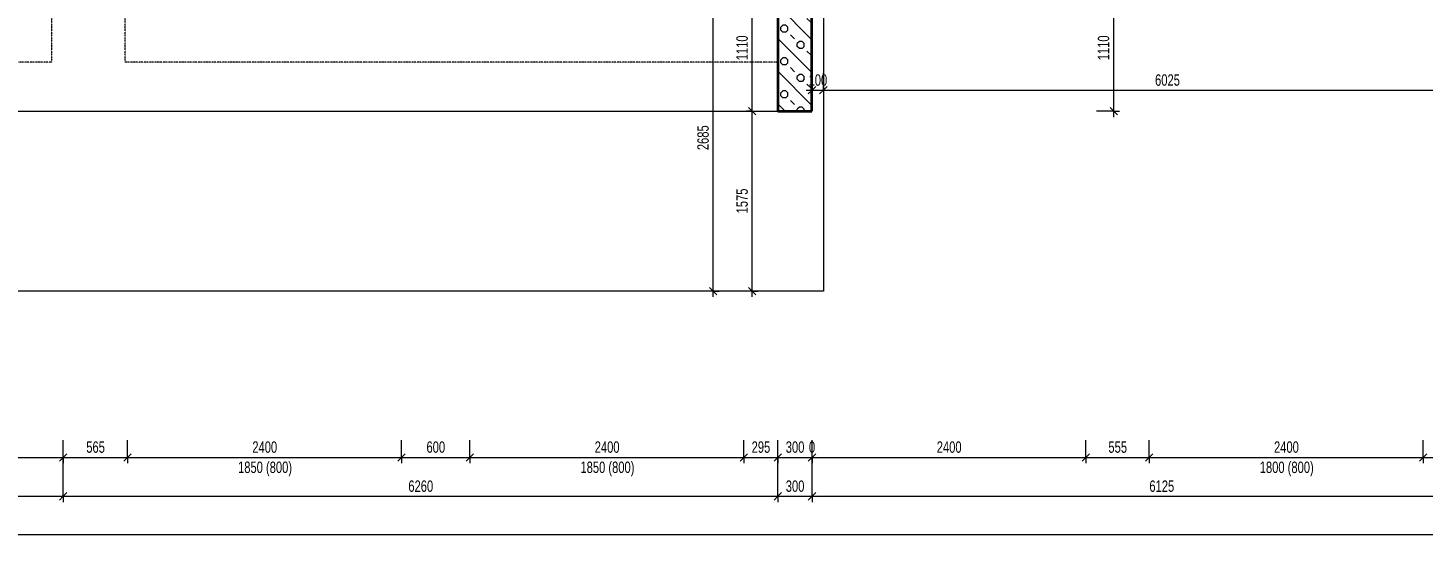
# Model space of a CAD drawing. Header units: millimetres. Extents: x -2814 to 222032, y -45352 to 20466.
# Drawn here: x 4500 to 16724, y -32796 to -28312 of the extents above; entities that cross this region are included whole.
import ezdxf

# ---------------------------------------------------------------- set-up
doc = ezdxf.new("R2010")
doc.units = ezdxf.units.MM
doc.linetypes.add('Dash dot dot', pattern=[5, 2, -1, 0, -1, 0, -1])
for name, color, linetype, lineweight in [('A-ANNO-DIMS', 211, 'Continuous', 9), ('A-ANNO-DIMS-50', 211, 'Continuous', 9), ('A-DETL', 90, 'Continuous', 13), ('A-FLOR', 192, 'Continuous', 13), ('A-WALL', 113, 'Continuous', 13), ('A-WALL-PATT', 111, 'Continuous', 13)]:
    doc.layers.add(name, color=color, linetype=linetype, lineweight=lineweight)
doc.styles.add('Arial_1', font='arial.ttf', dxfattribs={"width": 0.7, "height": 100})
doc.dimstyles.new('Vnitřní_-_průhledné', dxfattribs={"dimscale": 304.8, "dimtxt": 102.02594, "dimasz": 0.213255, "dimexe": 0.164042, "dimexo": 0.0625, "dimgap": 0.032808, "dimtad": 1, "dimdec": 0, "dimrnd": 5, "dimzin": 0, "dimdsep": 46, "dimtxsty": 'Arial_1', "dimblk1": 'OBLIQUE', "dimblk2": 'OBLIQUE', "dimsah": 1, "dimcen": 0.09, "dimdle": 0.164042, "dimazin": 0, "dimtfac": 1, "dimtdec": 4, "dimtix": 1, "dimtmove": 0, "dimatfit": 3, "dimfxl": 0.492126, "dimfxlon": 1, "dimtvp": 1, "dimtolj": 1, "dimtzin": 0, "dimarcsym": 2})

# ---------------------------------------------------------------- blocks, each defined once
blk = doc.blocks.new('DIMBLOCK95-1NP_DEMOLICE A')
at = {"layer": 'A-ANNO-DIMS-50'}
for p, q in [((-750, -32072), (-750, -31922)), ((4810, -32072), (4810, -31922)), ((-750, -32072), (4810, -32072)), ((-750, -32072), (-750, -32122)), ((4810, -32072), (4810, -32122))]:
    blk.add_line(p, q, dxfattribs=at)
at = {"layer": 'A-ANNO-DIMS-50', "lineweight": 18}
for p, q in [((-750, -32072), (-783, -32105)), ((-750, -32072), (-718, -32040)), ((4810, -32072), (4777, -32105)), ((4810, -32072), (4842, -32040))]:
    blk.add_line(p, q, dxfattribs=at)
at = {"layer": 'A-ANNO-DIMS-50', "color": 0, "insert": (1923, -31932), "char_height": 100, "width": 256.16, "attachment_point": 1, "line_spacing_factor": 0.941778, "style": 'Arial_1'}
blk.add_mtext('5560', dxfattribs=at)
blk = doc.blocks.new('_Oblique')
at = {"color": 0, "linetype": 'ByBlock', "lineweight": -2}
blk.add_line((-0.5, -0.5), (0.5, 0.5), dxfattribs=at)
blk = doc.blocks.new('DIMBLOCK96-1NP_DEMOLICE A')
at = {"layer": 'A-ANNO-DIMS-50'}
for p, q in [((4810, -32072), (4810, -31922)), ((5372, -32072), (5372, -31922)), ((4810, -32072), (5372, -32072)), ((4810, -32072), (4810, -32122)), ((5372, -32072), (5372, -32122))]:
    blk.add_line(p, q, dxfattribs=at)
at = {"layer": 'A-ANNO-DIMS-50', "lineweight": 18}
for p, q in [((4810, -32072), (4777, -32105)), ((4810, -32072), (4842, -32040)), ((5372, -32072), (5340, -32105)), ((5372, -32072), (5405, -32040))]:
    blk.add_line(p, q, dxfattribs=at)
at = {"layer": 'A-ANNO-DIMS-50', "color": 0, "insert": (5011, -31932), "char_height": 100, "width": 192.12, "attachment_point": 1, "line_spacing_factor": 0.941778, "style": 'Arial_1'}
blk.add_mtext('565', dxfattribs=at)
blk = doc.blocks.new('DIMBLOCK97-1NP_DEMOLICE A')
at = {"layer": 'A-ANNO-DIMS-50'}
for p, q in [((5372, -32072), (5372, -31922)), ((7772, -32072), (7772, -31922)), ((5372, -32072), (7772, -32072)), ((5372, -32072), (5372, -32122)), ((7772, -32072), (7772, -32122))]:
    blk.add_line(p, q, dxfattribs=at)
at = {"layer": 'A-ANNO-DIMS-50', "lineweight": 18}
for p, q in [((5372, -32072), (5340, -32105)), ((5372, -32072), (5405, -32040)), ((7772, -32072), (7740, -32105)), ((7772, -32072), (7805, -32040))]:
    blk.add_line(p, q, dxfattribs=at)
at = {"layer": 'A-ANNO-DIMS-50', "color": 0, "char_height": 100, "attachment_point": 1, "line_spacing_factor": 0.941778, "style": 'Arial_1'}
for s, insert, width in [('2400', (6466, -31932), 256.16), ('1850 (800)', (6341, -32109), 555.65)]:
    blk.add_mtext(s, dxfattribs=dict(at, insert=insert, width=width))
blk = doc.blocks.new('DIMBLOCK98-1NP_DEMOLICE A')
at = {"layer": 'A-ANNO-DIMS-50'}
for p, q in [((7772, -32072), (7772, -31922)), ((8372, -32072), (8372, -31922)), ((7772, -32072), (8372, -32072)), ((7772, -32072), (7772, -32122)), ((8372, -32072), (8372, -32122))]:
    blk.add_line(p, q, dxfattribs=at)
at = {"layer": 'A-ANNO-DIMS-50', "lineweight": 18}
for p, q in [((7772, -32072), (7740, -32105)), ((7772, -32072), (7805, -32040)), ((8372, -32072), (8340, -32105)), ((8372, -32072), (8405, -32040))]:
    blk.add_line(p, q, dxfattribs=at)
at = {"layer": 'A-ANNO-DIMS-50', "color": 0, "insert": (7992, -31932), "char_height": 100, "width": 192.12, "attachment_point": 1, "line_spacing_factor": 0.941778, "style": 'Arial_1'}
blk.add_mtext('600', dxfattribs=at)
blk = doc.blocks.new('DIMBLOCK99-1NP_DEMOLICE A')
at = {"layer": 'A-ANNO-DIMS-50'}
for p, q in [((8372, -32072), (8372, -31922)), ((10772, -32072), (10772, -31922)), ((8372, -32072), (10772, -32072)), ((8372, -32072), (8372, -32122)), ((10772, -32072), (10772, -32122))]:
    blk.add_line(p, q, dxfattribs=at)
at = {"layer": 'A-ANNO-DIMS-50', "lineweight": 18}
for p, q in [((8372, -32072), (8340, -32105)), ((8372, -32072), (8405, -32040)), ((10772, -32072), (10740, -32105)), ((10772, -32072), (10805, -32040))]:
    blk.add_line(p, q, dxfattribs=at)
at = {"layer": 'A-ANNO-DIMS-50', "color": 0, "char_height": 100, "attachment_point": 1, "line_spacing_factor": 0.941778, "style": 'Arial_1'}
for s, insert, width in [('2400', (9466, -31932), 256.16), ('1850 (800)', (9341, -32109), 555.65)]:
    blk.add_mtext(s, dxfattribs=dict(at, insert=insert, width=width))
blk = doc.blocks.new('DIMBLOCK100-1NP_DEMOLICE A')
at = {"layer": 'A-ANNO-DIMS-50'}
for p, q in [((10772, -32072), (10772, -31922)), ((11070, -32072), (11070, -31922)), ((10772, -32072), (11070, -32072)), ((10772, -32072), (10772, -32122)), ((11070, -32072), (11070, -32122))]:
    blk.add_line(p, q, dxfattribs=at)
at = {"layer": 'A-ANNO-DIMS-50', "lineweight": 18}
for p, q in [((10772, -32072), (10740, -32105)), ((10772, -32072), (10805, -32040)), ((11070, -32072), (11037, -32105)), ((11070, -32072), (11102, -32040))]:
    blk.add_line(p, q, dxfattribs=at)
at = {"layer": 'A-ANNO-DIMS-50', "color": 0, "insert": (10841, -31932), "char_height": 100, "width": 192.12, "attachment_point": 1, "line_spacing_factor": 0.941778, "style": 'Arial_1'}
blk.add_mtext('295', dxfattribs=at)
blk = doc.blocks.new('DIMBLOCK101-1NP_DEMOLICE A')
at = {"layer": 'A-ANNO-DIMS-50'}
for p, q in [((11070, -32072), (11070, -31922)), ((11370, -32072), (11370, -31922)), ((11070, -32072), (11370, -32072)), ((11070, -32072), (11070, -32122)), ((11370, -32072), (11370, -32122))]:
    blk.add_line(p, q, dxfattribs=at)
at = {"layer": 'A-ANNO-DIMS-50', "lineweight": 18}
for p, q in [((11070, -32072), (11037, -32105)), ((11070, -32072), (11102, -32040)), ((11370, -32072), (11337, -32105)), ((11370, -32072), (11402, -32040))]:
    blk.add_line(p, q, dxfattribs=at)
at = {"layer": 'A-ANNO-DIMS-50', "color": 0, "insert": (11140, -31932), "char_height": 100, "width": 192.12, "attachment_point": 1, "line_spacing_factor": 0.941778, "style": 'Arial_1'}
blk.add_mtext('300', dxfattribs=at)
blk = doc.blocks.new('DIMBLOCK102-1NP_DEMOLICE A')
at = {"layer": 'A-ANNO-DIMS-50'}
for q in [(11370, -31922), (11370, -31922), (11370, -32072), (11370, -32122), (11370, -32122)]:
    blk.add_line((11370, -32072), q, dxfattribs=at)
at = {"layer": 'A-ANNO-DIMS-50', "lineweight": 18}
for q in [(11337, -32105), (11337, -32105), (11402, -32040), (11402, -32040)]:
    blk.add_line((11370, -32072), q, dxfattribs=at)
at = {"layer": 'A-ANNO-DIMS-50', "color": 0, "insert": (11343, -31932), "char_height": 100, "width": 64.04, "attachment_point": 1, "line_spacing_factor": 0.941778, "style": 'Arial_1'}
blk.add_mtext('\\fArial|b0|i0|c238|p34|;\\W.7;0', dxfattribs=at)
blk = doc.blocks.new('DIMBLOCK103-1NP_DEMOLICE A')
at = {"layer": 'A-ANNO-DIMS-50'}
for p, q in [((11370, -32072), (11370, -31922)), ((13770, -32072), (13770, -31922)), ((11370, -32072), (13770, -32072)), ((11370, -32072), (11370, -32122)), ((13770, -32072), (13770, -32122))]:
    blk.add_line(p, q, dxfattribs=at)
at = {"layer": 'A-ANNO-DIMS-50', "lineweight": 18}
for p, q in [((11370, -32072), (11337, -32105)), ((11370, -32072), (11402, -32040)), ((13770, -32072), (13737, -32105)), ((13770, -32072), (13802, -32040))]:
    blk.add_line(p, q, dxfattribs=at)
at = {"layer": 'A-ANNO-DIMS-50', "color": 0, "insert": (12463, -31932), "char_height": 100, "width": 256.16, "attachment_point": 1, "line_spacing_factor": 0.941778, "style": 'Arial_1'}
blk.add_mtext('2400', dxfattribs=at)
blk = doc.blocks.new('DIMBLOCK104-1NP_DEMOLICE A')
at = {"layer": 'A-ANNO-DIMS-50'}
for p, q in [((13770, -32072), (13770, -31922)), ((14324, -32072), (14324, -31922)), ((13770, -32072), (14324, -32072)), ((13770, -32072), (13770, -32122)), ((14324, -32072), (14324, -32122))]:
    blk.add_line(p, q, dxfattribs=at)
at = {"layer": 'A-ANNO-DIMS-50', "lineweight": 18}
for p, q in [((13770, -32072), (13737, -32105)), ((13770, -32072), (13802, -32040)), ((14324, -32072), (14292, -32105)), ((14324, -32072), (14357, -32040))]:
    blk.add_line(p, q, dxfattribs=at)
at = {"layer": 'A-ANNO-DIMS-50', "color": 0, "insert": (13967, -31932), "char_height": 100, "width": 192.12, "attachment_point": 1, "line_spacing_factor": 0.941778, "style": 'Arial_1'}
blk.add_mtext('555', dxfattribs=at)
blk = doc.blocks.new('DIMBLOCK105-1NP_DEMOLICE A')
at = {"layer": 'A-ANNO-DIMS-50'}
for p, q in [((14324, -32072), (14324, -31922)), ((16724, -32072), (16724, -31922)), ((14324, -32072), (16724, -32072)), ((14324, -32072), (14324, -32122)), ((16724, -32072), (16724, -32122))]:
    blk.add_line(p, q, dxfattribs=at)
at = {"layer": 'A-ANNO-DIMS-50', "lineweight": 18}
for p, q in [((14324, -32072), (14292, -32105)), ((14324, -32072), (14357, -32040)), ((16724, -32072), (16692, -32105)), ((16724, -32072), (16757, -32040))]:
    blk.add_line(p, q, dxfattribs=at)
at = {"layer": 'A-ANNO-DIMS-50', "color": 0, "char_height": 100, "attachment_point": 1, "line_spacing_factor": 0.941778, "style": 'Arial_1'}
for s, insert, width in [('2400', (15418, -31932), 256.16), ('1800 (800)', (15293, -32109), 555.65)]:
    blk.add_mtext(s, dxfattribs=dict(at, insert=insert, width=width))
blk = doc.blocks.new('DIMBLOCK106-1NP_DEMOLICE A')
at = {"layer": 'A-ANNO-DIMS-50'}
for p, q in [((16724, -32072), (16724, -31922)), ((17496, -32072), (17496, -31922)), ((16724, -32072), (17496, -32072)), ((16724, -32072), (16724, -32122)), ((17496, -32072), (17496, -32122))]:
    blk.add_line(p, q, dxfattribs=at)
at = {"layer": 'A-ANNO-DIMS-50', "lineweight": 18}
for p, q in [((16724, -32072), (16692, -32105)), ((16724, -32072), (16757, -32040)), ((17496, -32072), (17464, -32105)), ((17496, -32072), (17529, -32040))]:
    blk.add_line(p, q, dxfattribs=at)
at = {"layer": 'A-ANNO-DIMS-50', "color": 0, "insert": (17030, -31932), "char_height": 100, "width": 192.12, "attachment_point": 1, "line_spacing_factor": 0.941778, "style": 'Arial_1'}
blk.add_mtext('770', dxfattribs=at)
blk = doc.blocks.new('DIMBLOCK149-1NP_DEMOLICE A')
at = {"layer": 'A-ANNO-DIMS-50'}
for p, q in [((10846, -29042), (10796, -29042)), ((10846, -30667), (10846, -29042)), ((10846, -29042), (10996, -29042)), ((10846, -30617), (10696, -30617)), ((10846, -30617), (10896, -30617))]:
    blk.add_line(p, q, dxfattribs=at)
at = {"layer": 'A-ANNO-DIMS-50', "lineweight": 18}
for p, q in [((10846, -29042), (10814, -29009)), ((10846, -29042), (10879, -29074)), ((10846, -30617), (10814, -30585)), ((10846, -30617), (10879, -30650))]:
    blk.add_line(p, q, dxfattribs=at)
at = {"layer": 'A-ANNO-DIMS-50', "color": 0, "insert": (10707, -29936), "char_height": 100, "width": 256.16, "attachment_point": 1, "rotation": 90, "line_spacing_factor": 0.941778, "style": 'Arial_1'}
blk.add_mtext('1575', dxfattribs=at)
blk = doc.blocks.new('DIMBLOCK150-1NP_DEMOLICE A')
at = {"layer": 'A-ANNO-DIMS-50'}
for p, q in [((10846, -27934), (10696, -27934)), ((10846, -29042), (10846, -27884)), ((10846, -27934), (10896, -27934)), ((10846, -29042), (10796, -29042)), ((10846, -29042), (10996, -29042))]:
    blk.add_line(p, q, dxfattribs=at)
at = {"layer": 'A-ANNO-DIMS-50', "lineweight": 18}
for p, q in [((10846, -27934), (10814, -27901)), ((10846, -27934), (10879, -27966)), ((10846, -29042), (10814, -29009)), ((10846, -29042), (10879, -29074))]:
    blk.add_line(p, q, dxfattribs=at)
at = {"layer": 'A-ANNO-DIMS-50', "color": 0, "insert": (10707, -28595), "char_height": 100, "width": 256.16, "attachment_point": 1, "rotation": 90, "line_spacing_factor": 0.941778, "style": 'Arial_1'}
blk.add_mtext('1110', dxfattribs=at)
blk = doc.blocks.new('DIMBLOCK163-1NP_DEMOLICE A')
at = {"layer": 'A-ANNO-DIMS-50'}
for p, q in [((-750, -32413), (-750, -32026)), ((4810, -32413), (4810, -32026)), ((-750, -32413), (4810, -32413)), ((-750, -32413), (-750, -32463)), ((4810, -32413), (4810, -32463))]:
    blk.add_line(p, q, dxfattribs=at)
at = {"layer": 'A-ANNO-DIMS-50', "lineweight": 18}
for p, q in [((-750, -32413), (-718, -32381)), ((4810, -32413), (4842, -32381)), ((-750, -32413), (-783, -32446)), ((4810, -32413), (4777, -32446))]:
    blk.add_line(p, q, dxfattribs=at)
at = {"layer": 'A-ANNO-DIMS-50', "color": 0, "insert": (1923, -32274), "char_height": 100, "width": 256.16, "attachment_point": 1, "line_spacing_factor": 0.941778, "style": 'Arial_1'}
blk.add_mtext('5560', dxfattribs=at)
blk = doc.blocks.new('DIMBLOCK164-1NP_DEMOLICE A')
at = {"layer": 'A-ANNO-DIMS-50'}
for p, q in [((4810, -32413), (4810, -32026)), ((11070, -32413), (11070, -32026)), ((4810, -32413), (11070, -32413)), ((4810, -32413), (4810, -32463)), ((11070, -32413), (11070, -32463))]:
    blk.add_line(p, q, dxfattribs=at)
at = {"layer": 'A-ANNO-DIMS-50', "lineweight": 18}
for p, q in [((4810, -32413), (4842, -32381)), ((11070, -32413), (11102, -32381)), ((4810, -32413), (4777, -32446)), ((11070, -32413), (11037, -32446))]:
    blk.add_line(p, q, dxfattribs=at)
at = {"layer": 'A-ANNO-DIMS-50', "color": 0, "insert": (7833, -32274), "char_height": 100, "width": 256.16, "attachment_point": 1, "line_spacing_factor": 0.941778, "style": 'Arial_1'}
blk.add_mtext('6260', dxfattribs=at)
blk = doc.blocks.new('DIMBLOCK165-1NP_DEMOLICE A')
at = {"layer": 'A-ANNO-DIMS-50'}
for p, q in [((11070, -32413), (11070, -32026)), ((11370, -32413), (11370, -32026)), ((11070, -32413), (11370, -32413)), ((11070, -32413), (11070, -32463)), ((11370, -32413), (11370, -32463))]:
    blk.add_line(p, q, dxfattribs=at)
at = {"layer": 'A-ANNO-DIMS-50', "lineweight": 18}
for p, q in [((11070, -32413), (11102, -32381)), ((11370, -32413), (11402, -32381)), ((11070, -32413), (11037, -32446)), ((11370, -32413), (11337, -32446))]:
    blk.add_line(p, q, dxfattribs=at)
at = {"layer": 'A-ANNO-DIMS-50', "color": 0, "insert": (11140, -32274), "char_height": 100, "width": 192.12, "attachment_point": 1, "line_spacing_factor": 0.941778, "style": 'Arial_1'}
blk.add_mtext('300', dxfattribs=at)
blk = doc.blocks.new('DIMBLOCK166-1NP_DEMOLICE A')
at = {"layer": 'A-ANNO-DIMS-50'}
for p, q in [((11370, -32413), (11370, -32026)), ((17496, -32413), (17496, -31991)), ((11370, -32413), (17496, -32413)), ((11370, -32413), (11370, -32463)), ((17496, -32413), (17496, -32463))]:
    blk.add_line(p, q, dxfattribs=at)
at = {"layer": 'A-ANNO-DIMS-50', "lineweight": 18}
for p, q in [((11370, -32413), (11402, -32381)), ((17496, -32413), (17529, -32381)), ((11370, -32413), (11337, -32446)), ((17496, -32413), (17464, -32446))]:
    blk.add_line(p, q, dxfattribs=at)
at = {"layer": 'A-ANNO-DIMS-50', "color": 0, "insert": (14326, -32274), "char_height": 100, "width": 256.16, "attachment_point": 1, "line_spacing_factor": 0.941778, "style": 'Arial_1'}
blk.add_mtext('6125', dxfattribs=at)
blk = doc.blocks.new('DIMBLOCK176-1NP_DEMOLICE A')
at = {"layer": 'A-ANNO-DIMS-50'}
for p, q in [((41514, -32746), (41514, -31972)), ((-1455, -32746), (-1455, -32398)), ((-1505, -32746), (41514, -32746)), ((-1455, -32746), (-1455, -32796)), ((41514, -32746), (41514, -32796))]:
    blk.add_line(p, q, dxfattribs=at)
at = {"layer": 'A-ANNO-DIMS-50', "lineweight": 18}
for p, q in [((-1455, -32746), (-1488, -32779)), ((-1455, -32746), (-1423, -32714)), ((41514, -32746), (41481, -32779)), ((41514, -32746), (41546, -32714))]:
    blk.add_line(p, q, dxfattribs=at)
at = {"layer": 'A-ANNO-DIMS-50', "color": 0, "insert": (19896, -32606), "char_height": 100, "width": 320.2, "attachment_point": 1, "line_spacing_factor": 0.941778, "style": 'Arial_1'}
blk.add_mtext('42970', dxfattribs=at)
blk = doc.blocks.new('DIMBLOCK197-1NP_DEMOLICE A')
at = {"layer": 'A-ANNO-DIMS-50'}
for p, q in [((14014, -27934), (13864, -27934)), ((14014, -29092), (14014, -27884)), ((14014, -27934), (14064, -27934)), ((14014, -29042), (13864, -29042)), ((14014, -29042), (14064, -29042))]:
    blk.add_line(p, q, dxfattribs=at)
at = {"layer": 'A-ANNO-DIMS-50', "lineweight": 18}
for p, q in [((14014, -27934), (13981, -27901)), ((14014, -27934), (14046, -27966)), ((14014, -29042), (13981, -29009)), ((14014, -29042), (14046, -29074))]:
    blk.add_line(p, q, dxfattribs=at)
at = {"layer": 'A-ANNO-DIMS-50', "color": 0, "insert": (13874, -28595), "char_height": 100, "width": 256.16, "attachment_point": 1, "rotation": 90, "line_spacing_factor": 0.941778, "style": 'Arial_1'}
blk.add_mtext('1110', dxfattribs=at)
blk = doc.blocks.new('DIMBLOCK198-1NP_DEMOLICE A')
at = {"layer": 'A-ANNO-DIMS-50'}
for p, q in [((10505, -27934), (10355, -27934)), ((10505, -30667), (10505, -27884)), ((10505, -27934), (10555, -27934)), ((10505, -30617), (10355, -30617)), ((10505, -30617), (10555, -30617))]:
    blk.add_line(p, q, dxfattribs=at)
at = {"layer": 'A-ANNO-DIMS-50', "lineweight": 18}
for p, q in [((10505, -27934), (10472, -27901)), ((10505, -27934), (10537, -27966)), ((10505, -30617), (10472, -30585)), ((10505, -30617), (10537, -30650))]:
    blk.add_line(p, q, dxfattribs=at)
at = {"layer": 'A-ANNO-DIMS-50', "color": 0, "insert": (10365, -29382), "char_height": 100, "width": 256.16, "attachment_point": 1, "rotation": 90, "line_spacing_factor": 0.941778, "style": 'Arial_1'}
blk.add_mtext('2685', dxfattribs=at)
blk = doc.blocks.new('DIMBLOCK202-1NP_DEMOLICE A')
at = {"layer": 'A-ANNO-DIMS-50'}
for p, q in [((11370, -28858), (11370, -28708)), ((11470, -28858), (11470, -28708)), ((11320, -28858), (11470, -28858)), ((11370, -28858), (11370, -28908)), ((11470, -28858), (11470, -28908))]:
    blk.add_line(p, q, dxfattribs=at)
at = {"layer": 'A-ANNO-DIMS-50', "lineweight": 18}
for p, q in [((11370, -28858), (11402, -28825)), ((11470, -28858), (11502, -28825)), ((11370, -28858), (11337, -28890)), ((11470, -28858), (11437, -28890))]:
    blk.add_line(p, q, dxfattribs=at)
at = {"layer": 'A-ANNO-DIMS-50', "color": 0, "insert": (11340, -28718), "char_height": 100, "width": 192.12, "attachment_point": 1, "line_spacing_factor": 0.941778, "style": 'Arial_1'}
blk.add_mtext('100', dxfattribs=at)
blk = doc.blocks.new('DIMBLOCK203-1NP_DEMOLICE A')
at = {"layer": 'A-ANNO-DIMS-50'}
for p, q in [((11470, -28858), (11470, -28708)), ((17496, -28858), (17496, -28708)), ((11470, -28858), (17496, -28858)), ((11470, -28858), (11470, -28908)), ((17496, -28858), (17496, -28908))]:
    blk.add_line(p, q, dxfattribs=at)
at = {"layer": 'A-ANNO-DIMS-50', "lineweight": 18}
for p, q in [((11470, -28858), (11502, -28825)), ((17496, -28858), (17529, -28825)), ((11470, -28858), (11437, -28890)), ((17496, -28858), (17464, -28890))]:
    blk.add_line(p, q, dxfattribs=at)
at = {"layer": 'A-ANNO-DIMS-50', "color": 0, "insert": (14376, -28718), "char_height": 100, "width": 256.16, "attachment_point": 1, "line_spacing_factor": 0.941778, "style": 'Arial_1'}
blk.add_mtext('6025', dxfattribs=at)

msp = doc.modelspace()

# ---------------------------------------------------------------- hatches: boundary and pattern name
at = {"layer": 'A-WALL-PATT'}
h = msp.add_hatch(dxfattribs=at)
h.set_pattern_fill('FP_36', color=256, angle=225, style=0, pattern_type=2)
h.set_pattern_definition([(135, (11369.59, -28415.97), (-143.684, -143.684), []), (90, (11302.29, -28187.02), (-143.684, 143.684), [25.4, -261.968]), (135, (11302.29, -28161.62), (-143.684, -143.684), [25.4, -177.8]), (180, (11284.33, -28143.66), (-143.684, -143.684), [25.4, -261.968]), (225, (11258.93, -28143.66), (143.684, -143.684), [25.4, -177.8]), (90, (11240.96, -28187.02), (-143.684, 143.684), [25.4, -261.968]), (135, (11258.93, -28204.98), (-143.684, -143.684), [25.4, -177.8]), (180, (11284.33, -28204.98), (-143.684, -143.684), [25.4, -261.968]), (225, (11302.29, -28187.02), (143.684, -143.684), [25.4, -177.8]), (135, (11217.74, -28120.44), (-143.684, -143.684), [50.8, -152.4])])
h.paths.add_polyline_path([(11369.6, -29041.8), (11369.6, -27933.8), (11069.6, -27933.8), (11069.6, -29041.8)])

# ---------------------------------------------------------------- linework, layer by layer
at = {"layer": 'A-DETL', "linetype": 'Dash dot dot'}
for p, q in [((4709.6, -28611.8), (4709.6, -26177.5)), ((5352.1, -28611.8), (5352.1, -27933.8)), ((4709.6, -28611.8), (-655.4, -28611.8)), ((11069.6, -28611.8), (5352.1, -28611.8)), ((-1035.4, -29041.8), (11069.6, -29041.8))]:
    msp.add_line(p, q, dxfattribs=at)
at = {"layer": 'A-FLOR'}
for p, q in [((11469.6, -28133.8), (11469.6, -30617.1)), ((11469.6, -30617.1), (-1385.4, -30617.1))]:
    msp.add_line(p, q, dxfattribs=at)
at = {"layer": 'A-FLOR', "color": 9}
msp.add_line((-1035.4, -29041.8), (11069.6, -29041.8), dxfattribs=at)
at = {"layer": 'A-WALL', "lineweight": 35}
for p, q in [((11369.6, -29041.8), (11369.6, -27683.8)), ((11069.6, -27933.8), (11069.6, -29041.8)), ((11069.6, -29041.8), (11369.6, -29041.8))]:
    msp.add_line(p, q, dxfattribs=at)

# ---------------------------------------------------------------- dimensions: what is measured, and where the dimension line sits
at = {"layer": 'A-ANNO-DIMS'}
for base, p1, p2, override, picture, middle in [((10504.9, -27933.8), (10354.9, -30617.1), (10354.9, -27933.8), {"dimpost": '<>', "dimfxl": 2683.315686}, 'DIMBLOCK198-1NP_DEMOLICE A', (10443.9, -29275.5)), ((10846.4, -27933.8), (10996.4, -29041.8), (10696.4, -27933.8), {"dimpost": '<>', "dimfxl": 1147.896452}, 'DIMBLOCK150-1NP_DEMOLICE A', (10785.3, -28487.8)), ((14013.6, -27933.8), (13863.6, -29041.8), (13863.6, -27933.8), {"dimpost": '<>', "dimfxl": 1108.001022}, 'DIMBLOCK197-1NP_DEMOLICE A', (13952.6, -28487.8)), ((10846.4, -29041.8), (10696.4, -30617.1), (10996.4, -29041.8), {"dimpost": '<>', "dimfxl": 1603.625982}, 'DIMBLOCK149-1NP_DEMOLICE A', (10785.3, -29829.5))]:
    dim = msp.add_linear_dim(base=base, p1=p1, p2=p2, angle=90, dimstyle='Vnitřní_-_průhledné', override=override, dxfattribs=at)
    dim.commit()
    dim.dimension.update_dxf_attribs({"geometry": picture, "text_midpoint": middle})
for base, p1, p2, override, picture, middle in [((11469.6, -28857.8), (11369.6, -28707.8), (11469.6, -28707.8), {"dimpost": '<>', "dimfxl": 100}, 'DIMBLOCK202-1NP_DEMOLICE A', (11419.6, -28796.7)), ((17496.5, -28857.8), (11469.6, -28707.8), (17496.5, -28707.8), {"dimpost": '<>', "dimfxl": 6026.862216}, 'DIMBLOCK203-1NP_DEMOLICE A', (14483, -28796.7)), ((41513.6, -32746.3), (-1455.4, -32398), (41513.6, -31972), {"dimpost": '<>', "dimfxl": 42971.111292}, 'DIMBLOCK176-1NP_DEMOLICE A', (20029.1, -32685.2)), ((4809.6, -32072.3), (-750.4, -31922.3), (4809.6, -31922.3), {"dimpost": '<>', "dimfxl": 5560}, 'DIMBLOCK95-1NP_DEMOLICE A', (2029.6, -32011.2)), ((4809.6, -32413.4), (-750.4, -32025.8), (4809.6, -32025.8), {"dimpost": '<>', "dimfxl": 5560}, 'DIMBLOCK163-1NP_DEMOLICE A', (2029.6, -32352.3)), ((5372.4, -32072.3), (4809.6, -31922.3), (5372.4, -31922.3), {"dimpost": '<>', "dimfxl": 562.812226}, 'DIMBLOCK96-1NP_DEMOLICE A', (5091, -32011.2)), ((11069.6, -32413.4), (4809.6, -32025.8), (11069.6, -32025.8), {"dimpost": '<>', "dimfxl": 6260}, 'DIMBLOCK164-1NP_DEMOLICE A', (7939.6, -32352.3)), ((8372.4, -32072.3), (7772.4, -31922.3), (8372.4, -31922.3), {"dimpost": '<>', "dimfxl": 600}, 'DIMBLOCK98-1NP_DEMOLICE A', (8072.4, -32011.2)), ((11069.6, -32072.3), (10772.4, -31922.3), (11069.6, -31922.3), {"dimpost": '<>', "dimfxl": 297.187774}, 'DIMBLOCK100-1NP_DEMOLICE A', (10921, -32011.2)), ((11369.6, -32072.3), (11069.6, -31922.3), (11369.6, -31922.3), {"dimpost": '<>', "dimfxl": 300}, 'DIMBLOCK101-1NP_DEMOLICE A', (11219.6, -32011.2)), ((11369.6, -32413.4), (11069.6, -32025.8), (11369.6, -32025.8), {"dimpost": '<>', "dimfxl": 300}, 'DIMBLOCK165-1NP_DEMOLICE A', (11219.6, -32352.3)), ((11369.5897082, -32072.2782118), (11369.5897082, -31922.2782118), (11369.5897082, -31922.2782118), {"dimpost": '<>', "dimfxl": 1.81899e-12}, 'DIMBLOCK102-1NP_DEMOLICE A', (11369.5897082, -32011.2209127)), ((13769.6, -32072.3), (11369.6, -31922.3), (13769.6, -31922.3), {"dimpost": '<>', "dimfxl": 2400}, 'DIMBLOCK103-1NP_DEMOLICE A', (12569.6, -32011.2)), ((17496.5, -32413.4), (11369.6, -32025.8), (17496.5, -31991.4), {"dimpost": '<>', "dimfxl": 6126.958793}, 'DIMBLOCK166-1NP_DEMOLICE A', (14433, -32352.3)), ((14324.2, -32072.3), (13769.6, -31922.3), (14324.2, -31922.3), {"dimpost": '<>', "dimfxl": 554.654708}, 'DIMBLOCK104-1NP_DEMOLICE A', (14046.9, -32011.4)), ((17496.5, -32072.3), (16724.2, -31922.3), (17496.5, -31922.3), {"dimpost": '<>', "dimfxl": 772.207508}, 'DIMBLOCK106-1NP_DEMOLICE A', (17110.3, -32011.2))]:
    dim = msp.add_linear_dim(base=base, p1=p1, p2=p2, dimstyle='Vnitřní_-_průhledné', override=override, dxfattribs=at)
    dim.commit()
    dim.dimension.update_dxf_attribs({"geometry": picture, "text_midpoint": middle})
for base, p1, p2, text, picture, middle in [((7772.4, -32072.3), (5372.4, -31922.3), (7772.4, -31922.3), '<>\\X1850 (800)', 'DIMBLOCK97-1NP_DEMOLICE A', (6572.4, -32072.3)), ((10772.4, -32072.3), (8372.4, -31922.3), (10772.4, -31922.3), '<>\\X1850 (800)', 'DIMBLOCK99-1NP_DEMOLICE A', (9572.4, -32072.3)), ((16724.2, -32072.3), (14324.2, -31922.3), (16724.2, -31922.3), '<>\\X1800 (800)', 'DIMBLOCK105-1NP_DEMOLICE A', (15524.2, -32072.3))]:
    dim = msp.add_linear_dim(base=base, p1=p1, p2=p2, text=text, dimstyle='Vnitřní_-_průhledné', override={"dimpost": '<>', "dimfxl": 2400}, dxfattribs=at)
    dim.commit()
    dim.dimension.update_dxf_attribs({"geometry": picture, "text_midpoint": middle})

doc.saveas('drawing.dxf')
